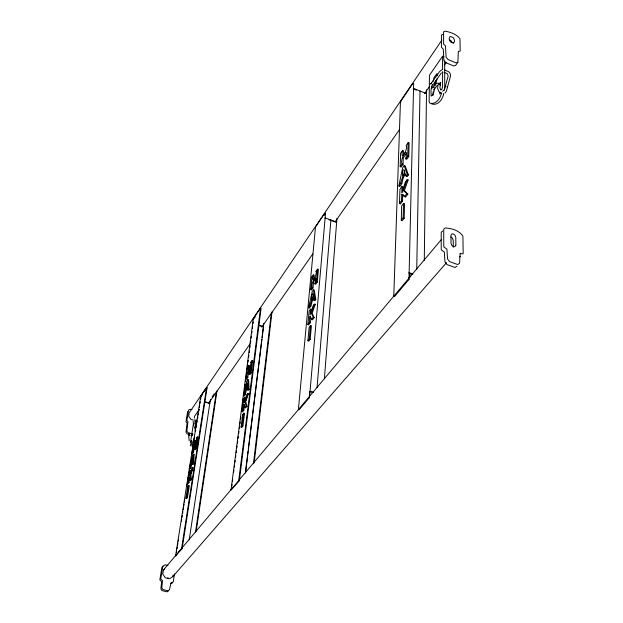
<?xml version="1.0" encoding="UTF-8"?>
<svg xmlns="http://www.w3.org/2000/svg" width="623" height="623" viewBox="0 0 623 623"><rect width="100%" height="100%" fill="white"/><g stroke="black" fill="none" stroke-linecap="round" stroke-linejoin="round"><path stroke-width="0.93" d="M442.579 71.715L442.579 87.197L441.754 89.447L441.045 89.829M442.579 69.776L442.579 56.226L443.981 56.818M439.565 92.554L439.807 93.987L441.084 92.679L441.59 92.897C440.414 98.13 436.217 104.843 429.893 103.223L429.146 101.775L429.442 75.29L442.579 56.226M437.159 75.874L436.925 73.553L434.161 77.353L432.985 81.605M433.055 95.288L433.086 91.799M424.279 260.445L426.537 89.759M189.291 468.652L192.593 455.273L193.325 454.276L194.041 454.354L193.893 463.676L193.34 464.415L192.632 464.143C193.005 457.352 190.194 467.569 189.291 468.652L189.929 469.01L190.934 467.663L191.954 463.567L192.896 462.289M192.632 464.143L193.169 463.419L193.325 454.276M416.717 269.455L420.019 91.013M408.602 279.828L408.649 277.897M408.968 279.384L413.649 83.529L412.644 83.723L400.441 101.72L393.775 296.221L394.561 296.493L408.968 279.384L407.808 279.548L393.775 296.221M409.848 277.258L409.942 273.365M406.788 152.869L403.276 157.775L403.042 164.355L401.041 167.104L400.168 166.497L402.131 163.802C399.382 159.909 408.828 143.726 405.744 158.826L406.741 159.278L408.774 156.49L409.132 142.885L408.096 142.753L406.126 145.509C408.587 148.819 399.709 163.148 402.544 150.509L403.455 150.789L403.322 155.104M405.744 158.826L407.738 156.085L408.096 142.753M401.267 220.168L403.143 217.746L403.564 203.417L404.576 203.628L404.163 218.229L402.24 220.706L401.267 220.168L401.703 205.863L403.564 203.417M401.788 194.267L402.738 194.688L402.45 201.26L400.387 203.97L399.483 203.371L401.5 200.707L401.788 194.267L404.514 196.72L406.811 193.691L407.87 194.111L405.526 197.203L402.879 194.571M402.723 192.172L402.879 186.892L401.936 186.627L401.827 192.733L405.363 182.025L407.045 179.86L408.096 180L404.366 190.654L407.87 194.111M400.168 166.497L400.605 153.211L402.544 150.509M399.483 203.371L399.943 189.299L401.936 186.627M457.889 62.222L458.341 51.405L460.179 51.086L460 38.805C456.62 34.187 450.452 32.116 445.032 31.15L443.599 31.82L443.607 44.085L445.468 45.97L446.107 57.285L448.046 59.52L455.981 62.845L457.889 62.222L455.654 65.368L453.746 65.991L445.834 62.689L443.903 60.462L443.288 49.155L441.434 47.278L441.45 35.013L442.883 34.335M324.381 378.831L336.957 218.354M317.06 387.451L330.914 220.005M309.234 397.77L309.701 392.435M309.499 397.451L325.549 213.276L324.7 213.409L315.479 226.998L298.378 409.638L299.063 409.841L309.499 397.451L308.541 397.552L239.131 480.022M314.888 283.839L316.367 281.806L317.496 269.175L318.408 269.261L317.263 282.141L315.752 284.22L314.888 283.839C318.166 269.915 310.27 283.995 312.201 287.538L310.737 289.547L311.516 290.038L313.003 287.99L313.595 281.775L315.705 278.816M307.918 340.734L309.14 327.355L310.511 325.556L311.407 325.697L310.176 339.356L308.767 341.17L307.918 340.734L309.296 338.951L310.511 325.556M313.805 279.244L314.179 275.156L313.353 274.953L311.905 276.978L310.737 289.547M310.176 322.878C312.076 315.752 309.172 313.276 309.343 322.426L307.855 324.388L308.658 324.879L310.176 322.878L309.343 322.426M311.056 313.244L311.407 309.39L310.558 309.203L309.086 311.181L307.855 324.388M317.496 269.175L316.025 271.231C317.816 274.151 310.394 286.603 313.353 274.953M310.558 309.203L310.09 314.965L313.096 305.8L314.335 304.219L315.261 304.304L312.139 313.244L314.179 317.605L312.45 319.879M254.145 463.006L272.025 311.788M253.429 463.8L271.371 312.567M245.439 472.366L247.456 455.989M247.689 454.066L248.047 451.177M248.281 449.253L252.432 415.541M252.665 413.617L261.785 339.457M262.026 337.534L263.763 323.423M245.524 473.091L263.513 326.67L259.23 325.284M230.899 489.857L238.71 480.574L260.546 308.011L261.092 308.19L239.325 480.754L231.008 490.052L253.25 318.766L260.546 308.011M250.314 368.053L248.826 370.124L249.364 365.444L248.616 365.296C245.703 376.035 252.058 365.062 250.711 362.368L251.863 360.764L252.681 360.826L251.139 372.951L249.955 374.579L249.184 374.252C252.424 361.558 245.703 373.707 247.082 377.141L245.937 378.714L246.638 379.127L247.806 377.53L248.577 371.682L250.135 369.494M242.908 426.062L244.543 413.314L243.733 413.213L242.666 414.606L241.046 427.098L241.81 427.471L242.908 426.062L242.121 425.719L243.733 413.213M249.184 374.252L250.337 372.655L251.863 360.764M432.121 85.694L432.284 84.378L433.016 84.93M231.811 486.47L232.06 484.577M232.434 481.68L232.683 479.757M233.687 472.047L233.944 470.116M234.318 467.227L234.567 465.295M234.949 462.406L235.198 460.475M235.572 457.586L235.829 455.654M236.203 452.765L236.452 450.842M236.833 447.945L237.083 446.021M237.456 443.124L237.713 441.201M238.087 438.312L238.336 436.38M238.718 433.491L238.967 431.56M239.341 428.671L239.598 426.739M239.972 423.85L240.221 421.919M240.603 419.03L240.852 417.099M242.986 400.714L243.235 398.79M244.87 386.26L245.119 384.329M245.501 381.44L245.75 379.508M245.937 378.714L247.635 365.055M248.009 362.158L248.266 360.234M248.639 357.337L248.889 355.414M249.27 352.525L249.519 350.593M249.893 347.704L250.15 345.773M250.524 342.884L250.773 340.952M251.155 338.063L251.404 336.132M251.778 333.243L252.035 331.319M252.408 328.422L252.658 326.499M253.265 321.85L253.218 323.337M244.543 404.841L243.834 410.331L242.651 411.889L241.934 411.476L243.538 399.109L244.691 397.567L245.462 397.7L244.878 402.224M241.934 411.476L243.087 409.942L243.858 404.327L244.816 407.66L246.132 405.923L244.979 401.36L247.627 393.697L248.46 393.759L245.742 401.687L246.942 406.227L245.602 408.003M244.691 397.567L244.029 402.98L246.669 394.912L247.627 393.697M447.384 87.454L447.532 86.34L446.917 86.729M440.422 92.601L438.794 91.402L437.58 88.295L438.133 84.564L439.192 84.019L440.414 84.549L439.924 87.866L440.71 89.876M195.49 532.097L216.376 391.548M196.183 531.279L217.014 390.73M189.221 539.853L210.41 399.359M175.46 555.763L181.573 548.505L206.587 387.576L207.085 387.724L182.126 548.645L175.577 555.918L200.738 396.197L206.587 387.576M189.641 478.386L188.971 482.646L188.029 483.876L187.383 483.526L188.294 482.311L189.151 477.093L189.665 480.504L190.708 479.134L190.116 474.492L192.437 467.725L193.192 467.764L190.825 474.664L191.425 479.406L190.365 480.8M190.155 475.092L190.817 470.879L190.116 470.778L189.353 475.832L192.437 467.725M185.911 498.307L187.741 486.695L188.582 485.59L189.322 485.66L187.461 497.512L186.596 498.626L185.911 498.307L186.76 497.216L188.582 485.59M174.495 573.892L173.217 581.991L171.021 582.731L169.511 589.67L168.015 590.814L162.813 589.537L161.785 587.769L162.533 580.636L160.726 578.899L162.805 566.276L165.095 564.859L168.023 565.388M194.828 444.113L195.373 440.648L194.688 440.539L193.784 441.8L192.032 452.882L192.671 453.24L193.597 451.963L194.469 446.504L196.105 444.207M194.688 440.539C191.9 450.406 197.366 440.734 196.354 438.21L197.273 436.933L198.013 436.972L196.237 448.334L195.303 449.619L194.61 449.339C197.655 437.619 192.009 448.404 192.943 451.636L192.032 452.882M195.303 449.619L197.273 436.933M195.163 423.687L196.019 419.902M176.41 552.593L176.683 550.849M176.987 548.933L177.29 547.025M177.594 545.109L177.898 543.194M178.201 541.286L178.497 539.37M181.371 521.202L181.675 519.294M181.978 517.378L182.282 515.462M182.586 513.554L182.882 511.639M183.185 509.731L183.489 507.815M183.793 505.899L184.097 503.991M184.4 502.076L184.696 500.168M186.97 485.823L187.274 483.907M187.57 481.992L187.873 480.084M188.177 478.168L188.481 476.26M189.384 470.521L189.688 468.605M189.992 466.697L190.295 464.781M191.954 454.26L192.258 452.353M192.562 450.437L192.865 448.529M193.169 446.613L193.473 444.697M193.769 442.789L194.072 440.874M194.376 438.966L194.68 437.05M196.19 427.487L196.494 425.579M196.946 422.705L197.25 420.798M197.553 418.882L197.857 416.966M198.161 415.058L198.457 413.142M198.76 411.235L199.064 409.319M199.368 407.403L199.672 405.495M199.975 403.579L200.271 401.671M200.684 399.055L200.949 397.396M187.383 483.526L189.205 472L190.116 470.778M175.943 555.148L163.428 570.022L162.759 574.095L165.251 577.723L169.425 578.767L172.828 576.61L173.085 574.982M193.403 423.819L190.498 442.392L191.565 440.601L191.58 441.107L190.295 445.85L192.593 442.618L194.563 437.182M194.314 418.103L194.617 416.203L199.212 409.545M187.679 411.492L185.981 421.74L187.087 423.025L185.997 432.307L187.11 433.857L188.894 434.371M194.812 419.598L195.225 425.384M398.876 185.958L402.614 167.797L404.195 165.632L405.176 165.85L408.4 174.931L407.193 176.558L406.165 176.13C404.047 166.512 400.745 186.495 398.876 185.958L399.748 186.573C403.517 183.388 401.5 177.594 405.674 174.58M403.634 175.312L404.654 170.375M308.603 307.707L312.248 291.494L313.424 289.882L314.296 290.03L315.791 299.585L314.903 300.784L314.008 300.426C313.128 291.416 310.028 307.855 308.603 307.707L309.39 308.206C312.403 305.41 310.846 300.512 314.42 297.965M312.691 298.479L313.657 294.188M435.049 87.236L433.406 93.543L432.596 95.062L431.147 96.082L430.984 90.062L431.879 85.997M435.477 85.382L436.996 78.88M243.398 395.66L246.887 380.957L247.814 379.703L248.6 379.804L249.107 389.359L248.406 390.294L247.619 389.982C247.417 381.198 244.574 395.784 243.398 395.66L244.107 396.08C246.521 393.97 245.26 390.138 247.79 388.067M247.027 387.381L247.689 384.578M192.499 461.293L192.92 459.595M434.208 85.982L435.532 80.71M444.3 90.195L448.178 75.959L447.291 73.685L443.973 72.276M190.404 474.999L192.421 468.737M245.174 402.154L247.191 395.893M440.111 85.429L440.414 84.549M314.335 304.219L311.259 313.104L313.26 317.255L314.179 317.605M407.045 179.86L403.385 190.311L406.811 193.691M195.606 426.296L196.447 424.107M190.007 435.056L189.68 435.781L189.929 435.446M440.126 85.024L440.702 82.509L439.861 83.054M460.568 256.287L459.618 256.91M195.497 430.851L195.887 430.143M172.298 583.042L171.559 583.603L170.375 583.408M445.079 93.107L446.411 91.129L450.476 76.193L450.281 73.709L448.638 71.692L444.51 69.94M441.925 40.036L189.228 412.831L188.676 416.187L190.957 419.349L193.216 420.011M202.716 394.157L201.081 396.563L200.738 396.197M204.352 391.742L207.085 387.724M254.145 318.423L255.212 316.85M323.968 215.597L325.549 213.276M324.902 218.284L325.144 217.933L336.661 222.076M413.213 88.848L413.532 88.38L426.482 93.637M212.077 396.968L214.296 393.775M208.323 403.704L250.025 343.896M261.699 327.153L312.863 253.787M335.657 221.095L399.608 129.397M424.629 93.512L429.636 86.332M444.651 64.808L446.317 62.417M433.437 84.206L441.388 72.868M248.616 365.296L247.479 366.877L248.203 367.056M195.373 440.648L194.454 441.933L193.784 441.8M251.894 361.916L252.681 360.826M193.613 443.88L191.72 445.943M194.61 449.339L195.529 448.069L196.237 448.334M193.294 455.366L194.041 454.354M247.619 389.982L248.297 389.064L247.814 379.703M314.008 300.426L314.88 299.25L313.424 289.882M406.165 176.13L407.341 174.541L404.195 165.632M190.817 470.879L189.883 472.125L189.205 472M313.26 317.255L311.57 319.49L309.958 316.406M241.046 427.098L242.121 425.719M406.951 181.472L408.096 180M314.42 305.387L315.261 304.304M247.479 394.998L248.46 393.759M178.443 552.173L179.697 550.685M181.573 548.45L231.624 488.946M309.195 396.719L394.273 295.567M408.665 278.458L441.193 239.777M431.607 88.622L435.695 83.848M433.468 89.899L437.291 85.468M172.828 576.61L446.496 262.665M430.197 84.23L431.762 82.89L430.952 83.762L439.604 71.528L441.816 69.823M163.078 566.252L161.91 567.351L159.831 579.951L161.637 581.687L160.882 588.813L161.902 590.581L167.096 591.85L168.592 590.705M442.688 230.993L441.224 232.239L441.209 249.262L441.497 250.049L444.331 252.066L444.97 261.87L446.94 264.573L455.039 267.477L456.978 266.192M442.571 91.168L443.911 90.327L444.736 88.084L444.69 60.984M163.428 570.022L164.799 569.165M443.249 93.567L443.755 93.785C442.587 99.026 438.343 105.731 432.019 104.08L431.459 103.722M167.361 578.113L168.358 577.965M436.567 83.248L440.321 83.381M196.354 438.21L197.078 438.273M250.711 362.368L251.505 362.461M187.741 486.695L188.458 486.789M316.025 271.231L316.905 271.355M192.024 409.443L189.696 409.42L188.543 410.207L186.853 420.47L187.959 421.755L186.869 431.046L187.982 432.603L192.46 433.896M242.666 414.606L243.453 414.731M181.573 548.505L182.126 548.645M238.71 480.574L239.325 480.754M205.255 401.897L209.928 403.291L205.886 402.341M311.905 276.978L312.699 277.212M310.044 391.228L313.314 392.249M309.779 391.548L313.05 392.56M259.9 325.829L262.47 326.662M189.151 477.093L189.844 477.319M409.132 272.633L412.449 273.809M408.766 273.076L412.917 274.541M243.858 404.327L244.621 404.6M329.022 219.763L330.665 220.355M331.491 220.651L335.595 222.131M193.169 463.419L193.893 463.676M248.297 389.064L249.107 389.359M314.88 299.25L315.791 299.585M190.708 479.134L191.425 479.406M407.341 174.541L408.4 174.931M250.337 372.655L251.139 372.951M246.132 405.923L246.942 406.227M316.367 281.806L317.263 282.141M407.738 156.085L408.774 156.49M400.441 101.72L401.119 101.993M414.022 89.182L416.46 90.164M431.801 86.94L433.382 87.594M186.76 497.216L187.461 497.512M309.296 338.951L310.176 339.356M403.143 217.746L404.163 218.229M188.294 482.311L188.971 482.646M192.943 451.636L193.597 451.963M190.272 467.328L190.934 467.663M243.087 409.942L243.834 410.331M247.082 377.141L247.806 377.53M244.637 393.993L245.369 394.382M312.201 287.538L313.003 287.99M310.192 305.574L311.002 306.033M401.5 200.707L402.45 201.26M402.131 163.802L403.042 164.355M401.01 183.084L401.928 183.645M449.65 39.849L451.068 40.814A7.219 4.018 35.5 0 1 452.002 42.543M450.818 236.95L452.267 237.986L453.233 240.205L453.287 247.206M253.608 319.21L253.25 318.766M194.119 426.56L194.695 427.978M189.197 440.804L188.551 434.885M195.201 431.03L195.03 427.884M193.597 425.571L193.138 421.086M192.748 457.601C193.792 461.261 189.415 465.459 192.748 457.601M402.52 175.725C407.824 173.731 402.022 163.397 402.52 175.725M460.085 253.88L459.595 263.249L457.648 264.534L449.533 261.613L447.548 258.903L446.893 249.083L444.043 247.058L443.755 246.264L443.74 229.225L445.204 227.971C451.496 228.283 459.517 230.471 462.92 236.296L463.169 253.335L462.897 253.919L460.397 253.429L460.085 253.88M311.664 299.009C315.479 297.506 311.921 287.849 311.664 299.009M188.862 434.029L188.8 434.698L189.174 433.289L188.862 434.029M246.046 388.043C249.068 386.712 246.638 377.74 246.046 388.043M192.242 434.768C191.814 438.288 193.769 431.381 192.242 434.768M455.865 245.112L454.922 246.661L453.466 246.638L452.002 245.594L451.029 243.344L450.982 235.447L451.924 233.929L453.365 233.952L454.821 234.996L455.787 237.215L455.865 245.112M453.295 43.073L450.445 41.866A7.219 4.003 35.7 0 1 450.413 36.438L453.24 37.645A7.235 4.018 35.5 0 1 453.295 43.073"/></g></svg>
